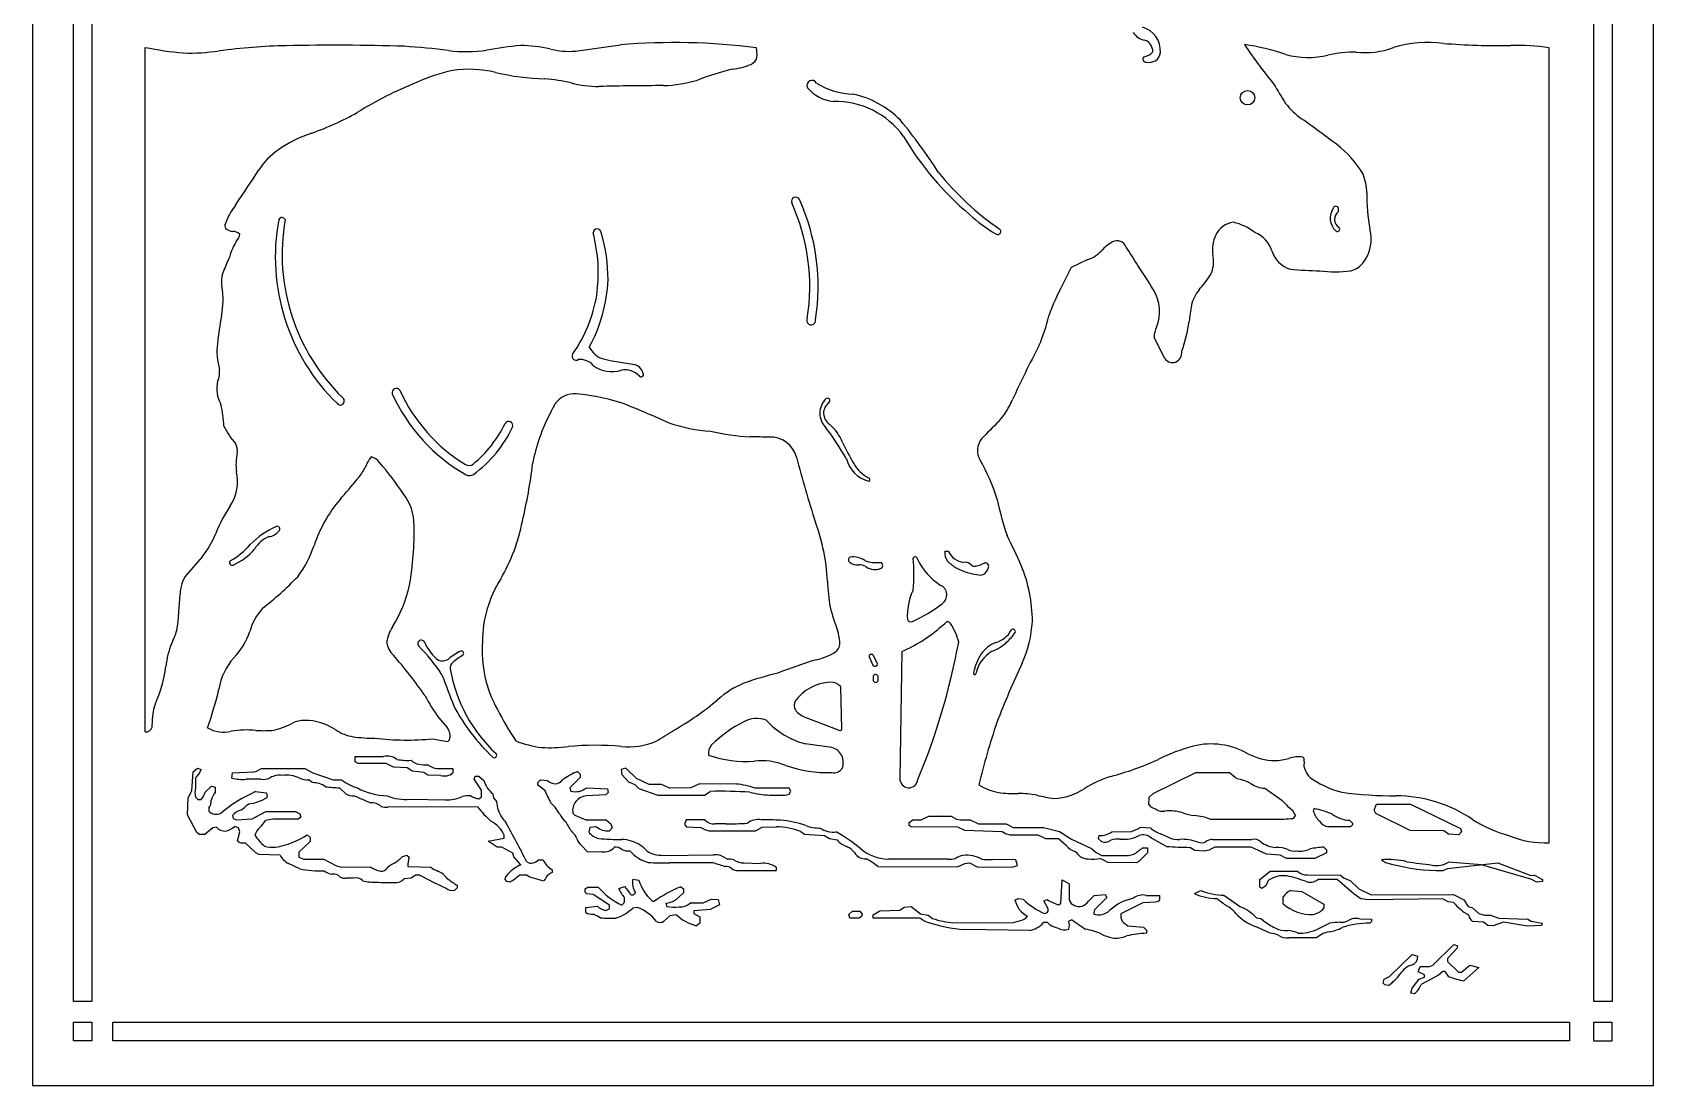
# Model space of a CAD drawing. Extents: x 0 to 14.4, y 0 to 14.5.
# Drawn here: x 0 to 14.43, y 0 to 9.37 of the extents above; entities that cross this region are included whole.
import ezdxf

# ---------------------------------------------------------------- set-up
doc = ezdxf.new("R2010")
doc.units = 0
doc.layers.add('WHITE', color=7, linetype='CONTINUOUS')

msp = doc.modelspace()

# ---------------------------------------------------------------- linework, layer by layer
at = {"layer": 'WHITE', "linetype": 'CONTINUOUS'}
for p, q in [((0, 14.472352), (0, 0)), ((14.433498, 0), (14.433498, 14.472352)), ((0.363058, 13.72794), (0.363058, 0.750686)), ((0.531358, 0.750686), (0.531358, 13.72794)), ((13.899183, 13.765454), (13.899183, 0.750686)), ((14.068241, 0.750686), (14.068241, 13.765454)), ((1.004819, 3.149575), (1.004819, 9.242052)), ((4.835695, 9.208412), (5.235722, 9.265451)), ((13.503581, 2.161797), (13.503581, 9.236356)), ((11.62778, 7.780266), (11.62778, 7.799467)), ((9.248089, 7.282225), (9.170316, 7.127358)), ((9.396057, 7.352775), (9.248089, 7.282225)), ((10.080009, 6.474797), (9.985941, 6.661849)), ((1.511687, 4.706242), (1.370612, 4.547914)), ((8.124596, 4.758242), (8.152346, 4.758242)), ((7.450265, 3.817733), (7.483241, 3.743537)), ((7.470402, 3.838337), (7.459834, 3.836223)), ((7.524005, 3.757994), (7.484782, 3.831537)), ((7.739586, 3.863536), (7.723269, 2.736087)), ((7.484757, 3.642523), (7.484757, 3.606775)), ((7.529913, 3.606775), (7.529913, 3.63575)), ((7.206208, 3.174203), (7.197443, 3.544409)), ((3.616917, 3.273098), (3.692383, 3.186134)), ((6.871098, 3.283903), (7.188074, 3.161449)), ((3.714597, 3.077597), (3.69718, 3.063542)), ((7.118096, 3.009704), (6.879316, 3.042648)), ((2.873246, 2.929442), (3.125953, 2.929442)), ((2.873246, 2.883345), (2.873246, 2.929442)), ((11.310796, 2.924659), (11.322007, 2.911478)), ((1.418686, 2.625015), (1.430209, 2.792098)), ((1.430209, 2.792098), (1.469508, 2.824847)), ((1.469508, 2.824847), (1.502912, 2.813713)), ((1.775285, 2.737419), (1.782093, 2.785072)), ((1.782093, 2.785072), (1.970127, 2.791555)), ((1.970127, 2.791555), (1.989803, 2.794365)), ((1.989803, 2.794365), (2.0399, 2.822197)), ((2.0399, 2.822197), (2.425551, 2.822197)), ((2.425551, 2.822197), (2.497535, 2.784492)), ((2.497535, 2.784492), (2.676444, 2.720597)), ((2.8999, 2.867353), (2.873246, 2.883345)), ((3.148088, 2.867353), (2.8999, 2.867353)), ((3.216205, 2.833295), (3.148088, 2.867353)), ((3.337079, 2.827539), (3.216205, 2.833295)), ((3.384749, 2.797745), (3.337079, 2.827539)), ((3.48552, 2.786548), (3.384749, 2.797745)), ((3.51997, 2.763581), (3.48552, 2.786548)), ((3.635063, 2.760196), (3.51997, 2.763581)), ((3.627842, 2.822197), (3.742491, 2.822197)), ((3.742491, 2.822197), (3.742491, 2.782686)), ((3.931824, 2.726852), (3.942869, 2.754464)), ((3.942869, 2.754464), (3.975705, 2.754464)), ((3.975705, 2.754464), (4.018331, 2.717167)), ((4.877024, 2.743175), (4.784294, 2.650446)), ((4.852664, 2.795757), (4.877024, 2.771397)), ((4.877024, 2.771397), (4.877024, 2.743175)), ((5.282881, 2.824864), (5.242058, 2.813202)), ((5.242058, 2.813202), (5.247514, 2.769552)), ((5.247514, 2.769552), (5.308219, 2.702777)), ((5.378969, 2.734782), (5.282881, 2.824864)), ((9.977925, 2.600388), (10.356783, 2.788331)), ((10.356783, 2.788331), (10.658487, 2.788331)), ((1.386563, 2.56077), (1.418686, 2.625015)), ((1.450846, 2.738801), (1.450846, 2.650953)), ((1.539428, 2.611623), (1.594377, 2.666573)), ((1.594377, 2.666573), (1.625824, 2.65609)), ((1.625824, 2.65609), (1.625824, 2.609419)), ((2.033078, 2.726242), (1.903494, 2.726242)), ((1.987325, 2.617154), (2.083075, 2.606515)), ((2.083075, 2.606515), (2.090866, 2.567559)), ((2.491062, 2.696709), (2.461202, 2.720597)), ((2.676444, 2.720597), (2.751734, 2.720597)), ((2.790994, 2.595741), (2.735367, 2.651368)), ((3.99953, 2.628371), (3.931824, 2.726852)), ((3.99953, 2.569912), (3.99953, 2.628371)), ((4.498846, 2.69802), (4.522827, 2.722)), ((4.498846, 2.675442), (4.498846, 2.69802)), ((4.560496, 2.630606), (4.498846, 2.675442)), ((4.522827, 2.722), (4.587037, 2.716649)), ((4.784294, 2.650446), (4.793844, 2.621795)), ((4.934715, 2.651814), (5.119676, 2.640934)), ((5.126164, 2.608493), (5.104857, 2.587185)), ((5.119676, 2.640934), (5.126164, 2.608493)), ((5.308219, 2.702777), (5.362446, 2.681086)), ((5.362446, 2.681086), (5.398029, 2.645504)), ((5.49173, 2.681086), (5.378969, 2.734782)), ((5.398029, 2.645504), (5.567079, 2.585131)), ((5.600789, 2.681086), (5.49173, 2.681086)), ((5.676285, 2.646243), (5.600789, 2.681086)), ((5.86155, 2.651855), (5.676285, 2.646243)), ((5.937706, 2.686472), (5.86155, 2.651855)), ((6.269099, 2.683706), (5.937706, 2.686472)), ((5.983335, 2.585131), (6.034135, 2.618997)), ((6.73637, 2.646555), (6.434886, 2.64782)), ((6.752593, 2.622223), (6.73637, 2.646555)), ((6.738437, 2.593912), (6.752593, 2.622223)), ((9.943603, 2.566066), (9.977925, 2.600388)), ((10.971592, 2.64722), (11.122461, 2.541052)), ((1.380034, 2.410605), (1.386563, 2.56077)), ((1.454407, 2.564636), (1.473424, 2.54562)), ((1.473424, 2.54562), (1.501646, 2.54562)), ((1.56938, 2.469734), (1.56938, 2.44402)), ((3.963921, 2.480179), (3.164764, 2.477199)), ((3.361816, 2.549779), (3.674707, 2.544621)), ((3.974666, 2.551264), (3.99953, 2.569912)), ((4.098246, 2.597908), (4.104138, 2.562553)), ((4.104138, 2.562553), (4.132964, 2.527961)), ((5.104857, 2.587185), (4.931573, 2.578081)), ((5.567079, 2.585131), (5.983335, 2.585131)), ((6.563202, 2.585131), (6.651856, 2.585131)), ((9.938287, 2.502268), (9.943603, 2.566066)), ((11.406198, 2.436139), (11.411119, 2.465662)), ((11.946246, 2.450556), (11.966446, 2.506108)), ((11.966446, 2.506108), (12.269802, 2.506108)), ((12.269802, 2.506108), (12.714951, 2.288562)), ((1.462985, 2.251616), (1.380034, 2.410605)), ((1.7823, 2.40294), (1.787468, 2.377105)), ((1.787468, 2.377105), (1.818292, 2.364774)), ((1.818292, 2.364774), (1.957586, 2.375918)), ((1.957586, 2.375918), (2.076822, 2.438375)), ((2.139904, 2.370642), (2.075681, 2.359939)), ((2.076822, 2.438375), (2.343476, 2.438375)), ((2.366, 2.370642), (2.139904, 2.370642)), ((2.343476, 2.438375), (2.380244, 2.419991)), ((2.390555, 2.389058), (2.366, 2.370642)), ((2.380244, 2.419991), (2.390555, 2.389058)), ((4.811494, 2.424883), (4.828623, 2.407755)), ((4.828623, 2.407755), (4.926353, 2.364997)), ((4.926353, 2.364997), (5.109269, 2.364997)), ((5.109269, 2.364997), (5.151015, 2.329215)), ((5.151015, 2.329215), (5.162472, 2.294846)), ((5.820587, 2.364997), (5.804936, 2.323264)), ((5.804936, 2.323264), (5.824649, 2.303551)), ((5.987992, 2.364997), (5.820587, 2.364997)), ((6.172573, 2.331131), (6.075511, 2.331131)), ((7.806491, 2.343226), (7.839148, 2.364997)), ((7.806491, 2.314197), (7.806491, 2.343226)), ((7.824927, 2.301907), (7.806491, 2.314197)), ((7.839148, 2.364997), (7.9133, 2.364997)), ((7.9133, 2.364997), (7.981033, 2.398864)), ((7.981033, 2.398864), (8.181055, 2.398864)), ((8.181055, 2.398864), (8.227975, 2.372797)), ((8.227975, 2.372797), (8.259177, 2.364997)), ((8.259177, 2.364997), (8.349232, 2.364997)), ((8.349232, 2.364997), (8.42261, 2.331131)), ((8.42261, 2.331131), (8.669229, 2.331131)), ((8.669229, 2.331131), (8.731318, 2.297264)), ((11.246296, 2.406256), (11.224291, 2.37875)), ((11.727587, 2.361146), (11.751957, 2.336775)), ((11.751957, 2.319842), (11.734521, 2.302406)), ((11.751957, 2.336775), (11.751957, 2.319842)), ((11.960508, 2.422029), (11.946246, 2.450556)), ((12.266805, 2.26974), (11.960508, 2.422029)), ((1.483536, 2.235175), (1.462985, 2.251616)), ((1.536034, 2.235175), (1.483536, 2.235175)), ((1.605712, 2.29324), (1.536034, 2.235175)), ((1.639744, 2.298912), (1.605712, 2.29324)), ((1.834559, 2.294474), (1.798121, 2.304885)), ((1.8268, 2.177827), (1.845157, 2.257378)), ((1.845157, 2.257378), (1.834559, 2.294474)), ((2.472491, 2.172871), (2.370891, 2.078529)), ((2.44743, 2.232014), (2.472491, 2.206953)), ((2.472491, 2.206953), (2.472491, 2.172871)), ((4.05858, 2.17474), (4.199691, 2.202139)), ((4.137462, 2.122286), (4.05858, 2.17474)), ((4.199691, 2.202139), (4.199691, 2.228248)), ((4.964081, 2.298222), (4.952801, 2.258741)), ((5.02325, 2.304139), (4.964081, 2.298222)), ((5.162472, 2.294846), (5.136669, 2.269042)), ((5.824649, 2.303551), (5.950878, 2.297814)), ((5.950878, 2.297814), (5.992866, 2.276819)), ((5.992866, 2.276819), (6.023976, 2.269042)), ((6.023976, 2.269042), (6.436431, 2.269042)), ((6.436431, 2.269042), (6.496481, 2.299066)), ((6.496481, 2.299066), (6.624756, 2.303818)), ((6.841954, 2.262867), (6.874847, 2.236552)), ((6.874847, 2.236552), (7.051465, 2.225514)), ((7.051465, 2.225514), (7.096754, 2.20081)), ((7.096754, 2.20081), (7.164637, 2.187233)), ((8.238176, 2.300264), (7.824927, 2.301907)), ((8.302055, 2.270781), (8.238176, 2.300264)), ((8.634543, 2.258762), (8.302055, 2.270781)), ((8.662832, 2.241788), (8.634543, 2.258762)), ((8.70846, 2.230381), (8.662832, 2.241788)), ((8.954377, 2.22915), (8.70846, 2.230381)), ((8.731318, 2.297264), (9.000395, 2.297264)), ((9.02135, 2.195664), (8.954377, 2.22915)), ((9.000395, 2.297264), (9.144924, 2.262853)), ((9.136721, 2.195664), (9.02135, 2.195664)), ((9.205238, 2.13436), (9.136721, 2.195664)), ((9.144924, 2.262853), (9.250567, 2.194495)), ((9.250567, 2.194495), (9.42871, 2.110662)), ((9.492611, 2.197232), (9.498216, 2.225253)), ((9.517242, 2.172601), (9.492611, 2.197232)), ((9.609677, 2.257753), (9.786367, 2.26295)), ((9.866256, 2.29884), (9.954486, 2.293649)), ((10.097998, 2.129048), (9.962044, 2.203603)), ((10.040929, 2.243997), (10.127271, 2.206222)), ((10.507754, 2.190956), (10.858108, 2.190005)), ((11.734521, 2.302406), (11.538604, 2.303989)), ((12.565802, 2.266465), (12.266805, 2.26974)), ((12.607364, 2.238757), (12.565802, 2.266465)), ((12.698448, 2.233399), (12.607364, 2.238757)), ((12.724615, 2.259566), (12.698448, 2.233399)), ((12.714951, 2.288562), (12.724615, 2.259566)), ((1.989486, 2.071406), (1.893445, 2.161797)), ((2.016329, 2.057984), (1.989486, 2.071406)), ((2.204498, 2.05245), (2.016329, 2.057984)), ((2.370891, 2.078529), (2.370891, 2.033104)), ((2.370891, 2.033104), (2.416046, 2.015042)), ((3.293443, 2.040128), (3.334586, 2.050413)), ((3.334586, 2.050413), (3.353024, 2.031975)), ((4.180726, 2.122286), (4.137462, 2.122286)), ((4.278261, 2.0681), (4.180726, 2.122286)), ((4.284724, 2.035787), (4.278261, 2.0681)), ((4.348376, 1.965063), (4.284724, 2.035787)), ((4.945149, 2.077416), (4.886898, 2.139828)), ((5.069282, 2.081849), (4.945149, 2.077416)), ((5.613501, 2.04955), (6.064785, 2.0538)), ((6.135176, 2.045237), (6.19194, 2.016855)), ((9.42871, 2.110662), (9.470521, 2.074078)), ((9.470521, 2.074078), (9.520861, 2.048908)), ((9.574349, 1.986121), (9.508891, 2.022486)), ((9.520861, 2.048908), (9.711866, 2.048908)), ((9.928802, 2.071486), (9.851662, 1.994346)), ((9.881922, 2.116642), (9.928802, 2.116642)), ((9.928802, 2.116642), (9.928802, 2.071486)), ((10.347766, 2.092953), (10.304113, 2.120236)), ((10.43666, 2.088014), (10.347766, 2.092953)), ((10.474885, 2.09566), (10.43666, 2.088014)), ((10.528138, 2.122286), (10.474885, 2.09566)), ((10.850445, 2.122286), (10.528138, 2.122286)), ((10.985932, 2.0607), (10.850445, 2.122286)), ((11.11009, 2.049905), (10.985932, 2.0607)), ((11.166044, 2.021928), (11.11009, 2.049905)), ((11.418731, 2.020208), (11.166044, 2.021928)), ((11.520535, 2.07111), (11.418731, 2.020208)), ((11.497957, 2.122286), (11.520535, 2.099708)), ((11.520535, 2.099708), (11.520535, 2.07111)), ((2.379901, 1.928128), (2.281303, 1.977426)), ((2.416046, 2.015042), (2.595821, 2.015042)), ((2.595821, 2.015042), (2.707396, 1.956598)), ((2.707396, 1.956598), (2.755366, 1.944606)), ((2.755366, 1.944606), (3.009998, 1.946574)), ((3.341213, 1.950953), (3.546542, 1.943873)), ((4.504491, 2.009397), (4.546119, 2.009397)), ((4.628669, 1.920467), (4.628669, 1.89802)), ((6.064945, 1.98367), (5.675631, 1.983405)), ((6.336984, 1.982637), (6.482629, 1.976588)), ((6.621157, 1.942966), (6.621157, 1.913442)), ((7.528232, 1.949694), (8.236735, 1.946473)), ((8.148685, 2.015042), (7.617556, 2.015042)), ((8.236735, 1.946473), (8.302793, 1.976499)), ((8.302793, 1.976499), (8.343443, 1.98158)), ((8.343443, 1.98158), (8.410326, 1.948138)), ((8.410326, 1.948138), (8.721837, 1.943391)), ((8.756165, 2.008704), (8.54572, 2.012513)), ((8.721837, 1.943391), (8.770218, 1.959518)), ((8.770218, 1.959518), (8.756165, 2.008704)), ((9.830137, 1.983584), (9.574349, 1.986121)), ((9.851662, 1.994346), (9.830137, 1.983584)), ((10.927869, 1.834207), (11.019855, 1.907797)), ((11.019855, 1.907797), (11.262101, 1.907797)), ((12.011975, 2.009148), (12.045469, 1.98682)), ((12.498016, 1.913442), (12.559113, 1.913442)), ((12.559113, 1.913442), (12.598624, 1.932183)), ((12.598624, 1.932183), (13.048305, 1.982171)), ((12.901972, 1.966232), (12.606934, 1.988556)), ((13.351055, 1.834516), (12.901972, 1.966232)), ((13.048305, 1.982171), (13.340146, 1.86904)), ((2.856622, 1.845708), (2.787997, 1.845708)), ((3.371843, 1.846349), (3.308622, 1.840603)), ((3.410456, 1.873931), (3.371843, 1.846349)), ((3.449967, 1.873931), (3.410456, 1.873931)), ((3.782002, 1.761042), (3.759424, 1.738464)), ((3.782002, 1.781926), (3.782002, 1.761042)), ((4.210256, 1.835506), (4.215448, 1.861466)), ((4.223176, 1.816125), (4.210256, 1.835506)), ((4.252909, 1.811169), (4.223176, 1.816125)), ((4.397749, 1.873931), (4.337658, 1.873931)), ((4.428909, 1.854455), (4.397749, 1.873931)), ((4.554256, 1.818642), (4.428909, 1.854455)), ((4.92218, 1.750318), (4.944004, 1.766686)), ((4.92218, 1.721531), (4.92218, 1.750318)), ((4.944004, 1.766686), (5.037113, 1.766686)), ((5.219557, 1.754608), (5.273635, 1.770831)), ((5.345513, 1.838452), (5.397638, 1.829765)), ((5.771773, 1.769289), (5.797069, 1.750318)), ((5.797069, 1.750318), (5.797069, 1.716104)), ((9.154931, 1.624994), (9.167903, 1.832533)), ((9.167903, 1.832533), (9.228891, 1.794415)), ((9.228891, 1.794415), (9.228891, 1.650412)), ((10.346491, 1.709605), (10.402015, 1.736088)), ((10.927869, 1.765275), (10.927869, 1.834207)), ((10.946335, 1.752964), (10.927869, 1.765275)), ((10.982134, 1.778536), (10.946335, 1.752964)), ((11.002735, 1.826605), (10.982134, 1.778536)), ((11.204807, 1.736251), (11.302148, 1.726516)), ((11.352399, 1.874635), (11.647448, 1.871555)), ((11.615034, 1.833166), (11.443186, 1.833166)), ((11.766337, 1.703478), (11.615034, 1.833166)), ((11.647448, 1.871555), (11.678366, 1.846821)), ((11.678366, 1.846821), (11.733313, 1.824842)), ((11.733313, 1.824842), (11.808093, 1.750062)), ((11.808093, 1.750062), (11.919725, 1.697968)), ((13.340146, 1.86904), (13.372483, 1.87443)), ((13.392145, 1.809862), (13.351055, 1.834516)), ((13.372483, 1.87443), (13.445291, 1.835226)), ((13.445291, 1.815177), (13.392145, 1.809862)), ((13.445291, 1.835226), (13.445291, 1.815177)), ((4.937321, 1.70639), (4.92218, 1.721531)), ((4.927824, 1.584935), (5.030449, 1.595738)), ((4.992076, 1.699546), (4.937321, 1.70639)), ((5.136669, 1.605986), (4.992076, 1.699546)), ((5.136669, 1.574371), (5.136669, 1.605986)), ((5.248083, 1.607167), (5.272135, 1.63122)), ((5.272135, 1.63122), (5.272135, 1.673937)), ((5.32858, 1.698953), (5.351157, 1.698953)), ((5.351157, 1.698953), (5.369345, 1.71714)), ((5.520491, 1.642508), (5.539188, 1.642508)), ((5.638535, 1.623396), (5.648073, 1.594243)), ((5.797069, 1.716104), (5.727222, 1.652078)), ((5.858654, 1.625575), (5.971611, 1.625575)), ((5.971611, 1.625575), (6.04195, 1.660744)), ((6.117273, 1.609758), (6.034351, 1.568297)), ((6.04195, 1.660744), (6.104188, 1.655558)), ((6.104188, 1.655558), (6.117273, 1.609758)), ((7.72161, 1.56031), (7.760336, 1.587971)), ((7.760336, 1.587971), (7.823624, 1.593245)), ((7.823624, 1.593245), (7.907286, 1.527511)), ((8.746342, 1.64959), (8.777335, 1.665086)), ((8.777335, 1.665086), (8.820695, 1.658892)), ((9.004405, 1.64359), (9.035017, 1.655834)), ((9.042624, 1.573521), (9.004405, 1.64359)), ((9.137886, 1.607949), (9.154931, 1.624994)), ((9.40208, 1.64072), (9.452032, 1.690671)), ((9.452032, 1.690671), (9.551497, 1.701723)), ((9.565299, 1.674118), (9.455421, 1.564239)), ((9.551497, 1.701723), (9.565299, 1.674118)), ((9.885323, 1.627675), (9.691735, 1.527759)), ((9.998147, 1.633316), (9.885323, 1.627675)), ((9.915831, 1.693308), (10.036046, 1.693308)), ((10.021371, 1.639123), (9.998147, 1.633316)), ((10.036046, 1.653797), (10.021371, 1.639123)), ((10.036046, 1.693308), (10.036046, 1.653797)), ((10.608846, 1.694965), (10.754655, 1.590816)), ((11.136713, 1.617814), (11.136713, 1.678795)), ((11.302148, 1.726516), (11.497957, 1.613882)), ((11.497957, 1.613882), (11.497957, 1.578067)), ((11.826425, 1.663419), (11.766337, 1.703478)), ((11.897074, 1.653326), (11.826425, 1.663419)), ((12.55747, 1.663606), (11.897074, 1.653326)), ((11.919725, 1.697968), (12.651924, 1.699861)), ((12.604973, 1.636462), (12.55747, 1.663606)), ((12.652795, 1.630484), (12.604973, 1.636462)), ((12.651924, 1.699861), (12.743241, 1.654202)), ((12.743241, 1.654202), (12.781494, 1.59409)), ((12.781494, 1.59409), (12.820015, 1.583083)), ((4.927824, 1.540908), (4.927824, 1.584935)), ((5.103622, 1.557849), (5.136669, 1.574371)), ((5.384602, 1.586003), (5.345084, 1.580359)), ((5.674022, 1.510776), (5.621609, 1.464915)), ((5.734045, 1.520779), (5.674022, 1.510776)), ((6.034351, 1.568297), (5.88738, 1.55654)), ((5.88738, 1.55654), (5.88738, 1.530426)), ((5.88738, 1.530426), (5.941258, 1.503486)), ((5.941258, 1.446474), (5.911324, 1.422527)), ((5.941258, 1.503486), (5.941258, 1.446474)), ((7.267429, 1.522819), (7.302683, 1.552197)), ((7.278332, 1.490108), (7.267429, 1.522819)), ((7.361333, 1.490108), (7.278332, 1.490108)), ((7.302683, 1.552197), (7.367165, 1.552197)), ((7.381025, 1.504877), (7.361333, 1.490108)), ((7.367165, 1.552197), (7.388083, 1.52605)), ((7.388083, 1.52605), (7.381025, 1.504877)), ((7.484757, 1.519357), (7.543432, 1.554562)), ((7.484757, 1.490108), (7.484757, 1.519357)), ((7.901458, 1.490108), (7.484757, 1.490108)), ((7.543432, 1.554562), (7.72161, 1.56031)), ((7.936401, 1.465149), (7.901458, 1.490108)), ((7.907286, 1.527511), (7.975134, 1.516203)), ((7.957568, 1.458094), (7.936401, 1.465149)), ((7.975134, 1.516203), (8.014626, 1.487995)), ((8.204197, 1.450016), (8.735742, 1.450703)), ((8.735742, 1.450703), (8.818992, 1.47519)), ((8.818992, 1.47519), (8.841456, 1.486421)), ((8.841456, 1.486421), (8.857943, 1.508403)), ((9.036144, 1.450597), (9.003113, 1.450597)), ((9.042624, 1.552197), (9.042624, 1.573521)), ((9.25362, 1.476507), (9.227273, 1.463335)), ((9.455421, 1.564239), (9.446832, 1.52988)), ((11.434003, 1.388226), (11.547718, 1.445084)), ((11.814078, 1.484486), (11.921291, 1.480913)), ((11.921291, 1.461886), (11.906197, 1.446793)), ((11.921291, 1.480913), (11.921291, 1.461886)), ((12.820015, 1.583083), (12.878437, 1.530504)), ((12.918748, 1.454066), (12.820818, 1.459826)), ((12.878437, 1.530504), (12.927132, 1.518331)), ((12.957752, 1.426206), (12.918748, 1.454066)), ((12.927132, 1.518331), (12.981403, 1.518331)), ((12.981403, 1.518331), (13.056732, 1.490082)), ((13.097907, 1.455334), (13.005264, 1.422246)), ((13.056732, 1.490082), (13.313061, 1.482615)), ((13.311367, 1.417664), (13.097907, 1.455334)), ((13.313061, 1.482615), (13.344067, 1.464897)), ((13.344067, 1.464897), (13.441689, 1.446349)), ((13.441689, 1.446349), (13.436502, 1.425601)), ((8.872788, 1.381168), (8.301533, 1.388073)), ((9.753444, 1.422818), (9.891351, 1.409026)), ((9.891351, 1.409026), (9.917513, 1.382864)), ((9.917513, 1.382864), (9.917513, 1.356298)), ((11.020055, 1.356794), (10.89068, 1.41687)), ((11.433046, 1.315131), (11.184635, 1.315131)), ((13.005264, 1.422246), (12.957752, 1.426206)), ((13.436502, 1.425601), (13.311367, 1.417664)), ((12.08365, 0.970781), (12.285468, 1.166833)), ((12.285468, 1.166833), (12.333335, 1.150877)), ((12.467162, 1.072705), (12.656105, 1.255922)), ((12.681767, 1.21985), (12.598624, 1.131165)), ((12.656105, 1.255922), (12.688117, 1.245252)), ((12.688117, 1.245252), (12.681767, 1.21985)), ((12.33888, 1.013202), (12.356854, 1.061131)), ((12.395424, 0.984931), (12.33888, 1.013202)), ((12.356854, 1.061131), (12.438226, 1.061131)), ((12.438226, 1.061131), (12.467162, 1.072705)), ((12.555978, 1.015975), (12.518677, 0.983338)), ((12.578163, 1.015975), (12.555978, 1.015975)), ((12.611433, 0.9693), (12.578163, 1.015975)), ((12.598624, 1.131165), (12.598624, 1.103132)), ((12.598624, 1.103132), (12.697613, 1.010331)), ((12.722281, 1.010331), (12.797082, 1.072665)), ((12.876259, 1.050044), (12.74565, 0.931308)), ((12.797082, 1.072665), (12.876259, 1.050044)), ((12.025791, 0.911474), (12.035917, 0.946916)), ((12.041277, 0.895989), (12.025791, 0.911474)), ((12.035917, 0.946916), (12.08365, 0.970781)), ((12.074884, 0.890389), (12.041277, 0.895989)), ((12.273045, 0.822952), (12.285546, 0.866703)), ((12.285546, 0.866703), (12.34692, 0.948537)), ((12.34692, 0.948537), (12.395424, 0.964705)), ((12.518677, 0.983338), (12.365056, 0.900126)), ((12.395424, 0.964705), (12.395424, 0.984931)), ((12.697613, 1.010331), (12.722281, 1.010331)), ((0.363058, 0.750686), (0.531358, 0.750686)), ((12.304173, 0.816726), (12.273045, 0.822952)), ((13.899183, 0.750686), (14.068241, 0.750686)), ((0.365645, 0.399585), (0.365583, 0.564424)), ((0.365583, 0.564424), (0.530208, 0.564424)), ((0.530208, 0.564424), (0.53018, 0.399549)), ((0.717069, 0.398103), (0.717069, 0.564415)), ((0.717069, 0.564415), (13.683487, 0.564415)), ((13.683487, 0.564415), (13.683487, 0.398103)), ((13.901316, 0.39665), (13.901264, 0.564407)), ((13.901264, 0.564407), (14.062329, 0.564407)), ((14.062329, 0.564407), (14.062181, 0.396615)), ((0.53018, 0.399549), (0.365645, 0.399585)), ((13.683487, 0.398103), (0.717069, 0.398103)), ((14.062181, 0.396615), (13.901316, 0.39665)), ((0, 0), (14.433498, 0))]:
    msp.add_line(p, q, dxfattribs=at)
msp.add_circle((10.818384, 8.793271), 0.064289, dxfattribs=at)
for centre, radius, start, end in [((9.829636, 9.213781), 0.213257, -4.63724, 75.834301), ((1.646595, 12.408772), 3.231098, -101.456567, -95.399979), ((2.375612, 3.966476), 5.291757, 91.251639, 97.75301), ((2.682417, -11.84575), 21.106947, 88.294077, 91.146689), ((2.711948, 0.899937), 8.373345, 83.202517, 85.899033), ((4.872944, 4.527262), 4.761212, 96.365661, 99.99389), ((4.316631, 7.891591), 1.367824, 77.77187, 88.80938), ((5.71268, 3.341491), 5.94313, 82.910495, 94.603149), ((6.12625, 9.182342), 0.32494, -5.285184, 10.074523), ((9.920108, 9.441236), 0.136059, -150.850521, -97.719003), ((9.868674, 9.205125), 0.106575, -1.866349, 71.872059), ((10.510913, 7.275588), 2.010823, 71.194361, 82.01875), ((14.556707, 11.799168), 4.53866, -146.087537, -140.578847), ((11.87053, 9.889106), 0.693758, -97.042369, -69.149228), ((12.421915, 8.259594), 1.027337, 82.155707, 107.238523), ((13.072861, 15.935256), 6.677498, -94.386594, -89.236703), ((13.229045, 7.636642), 1.623101, 80.262019, 92.373896), ((1.387638, 11.248831), 2.057311, -91.256537, -82.343606), ((3.868139, 10.491607), 1.287813, -97.366545, -82.031435), ((4.784236, 9.944452), 0.737837, -103.951591, -86.000781), ((6.359436, 9.175299), 0.093226, -66.545887, -14.212506), ((9.913096, 9.136869), 0.027432, 133.208669, 282.698619), ((9.875032, 9.287096), 0.131652, -81.577813, -40.465758), ((9.939688, 9.234285), 0.125867, -99.402027, -62.531518), ((9.95343, 9.199579), 0.088817, -60.06971, -1.961138), ((11.359326, 9.909781), 0.757644, -105.322304, -76.626231), ((11.774194, 8.159859), 1.040784, 89.379047, 103.310822), ((4.035908, 7.606173), 1.459129, 101.698062, 114.991656), ((3.891276, 8.044804), 1.00167, 76.551811, 98.682564), ((4.616479, 11.079005), 2.117993, -103.439181, -91.465754), ((4.443612, 7.404148), 1.562073, 76.990801, 85.642318), ((5.564081, 10.174229), 1.274215, -87.501352, -73.716824), ((7.029233, 5.937101), 3.211191, 104.346205, 110.182173), ((6.155928, 9.692051), 0.64856, -83.125054, -68.222939), ((4.679972, 5.779719), 3.391887, 111.816164, 121.833106), ((5.050771, 9.925489), 1.03151, -104.342594, -90.36071), ((5.648803, -16.329826), 25.231068, 90.066243, 91.372914), ((6.941318, 8.902075), 0.045739, 28.417148, 206.457613), ((7.163416, 9.103142), 0.343848, -139.907751, -95.481811), ((7.320182, 9.457945), 0.632408, -122.375809, -91.34566), ((7.131743, 8.009003), 0.834952, 44.4321, 78.000634), ((27.894112, 19.118813), 19.692132, -148.797587, -148.202694), ((1.598179, 10.98343), 2.657615, -70.476565, -60.893558), ((7.145147, 8.006351), 0.754656, 35.930308, 91.106917), ((11.688082, 9.154413), 0.671633, -142.194847, -125.29291), ((4.060718, 5.559159), 4.759839, 32.67896, 39.605122), ((6.415657, 1.616583), 8.527147, 52.474619, 55.054006), ((2.862171, 7.361895), 1.178269, 108.600883, 124.815081), ((10.078699, 9.817186), 2.695434, -149.500824, -130.055071), ((11.103087, 7.690008), 0.855431, 29.583738, 53.688556), ((2.54669, 7.808016), 0.631902, 124.424661, 147.122075), ((-9.171591, 15.373477), 13.316371, -34.459615, -32.845289), ((10.084653, 9.7541), 2.590546, -141.151477, -124.75131), ((11.415489, 7.937917), 0.465427, 1.264956, 22.008145), ((13.605855, 7.925659), 1.7252, 179.251636, 190.10393), ((2.462316, 7.370159), 0.80472, 144.388283, 157.735577), ((6.795481, 7.870479), 0.037658, 29.590997, 199.091125), ((5.111672, 7.112539), 1.80903, -9.03891, 24.341061), ((5.111672, 7.112539), 1.88403, -9.03891, 24.341061), ((11.710776, 7.722564), 0.156088, 144.677198, 226.850457), ((11.605095, 7.804456), 0.023227, -12.403707, 158.918601), ((1.766282, 7.655174), 0.052592, 157.791746, 208.684237), ((3.9783, 7.375091), 1.816194, 169.365715, 225.925524), ((2.22128, 7.695198), 0.031773, 24.204976, 151.722294), ((4.005703, 7.399504), 1.782384, 170.025678, 225.765178), ((9.150902, 8.606751), 1.173892, -133.414226, -119.303309), ((10.717377, 7.484611), 0.201806, 97.208019, 154.314438), ((10.584568, 7.212382), 0.484513, 51.856411, 77.182368), ((11.679433, 7.71145), 0.086045, 126.891917, 237.675808), ((1.793951, 7.721813), 0.117855, -128.774216, -94.553369), ((2.1992, 7.264642), 0.457312, 147.102901, 165.389195), ((1.775691, 7.493237), 0.111449, 49.608159, 85.417813), ((1.698219, 7.612539), 0.153598, -40.383179, -12.949041), ((3.65047, 7.234243), 1.387475, -8.170296, 14.901613), ((5.027998, 7.588768), 0.036785, 6.588542, 176.449441), ((3.605238, 7.167216), 1.520147, 0.151732, 16.26538), ((8.595274, 7.602044), 0.026791, -134.905003, 61.635987), ((9.747825, 7.249229), 0.291297, 116.684759, 138.168617), ((9.658072, 7.437635), 0.082771, 18.805215, 119.743171), ((10.81836, 7.439322), 0.312453, 154.85647, 189.412072), ((10.783464, 7.346904), 0.266175, 18.516659, 67.850088), ((11.618547, 7.623887), 0.021021, -133.687847, 44.949496), ((11.585596, 7.532043), 0.334421, -36.706171, 15.78235), ((4.405423, 6.18494), 2.905861, 155.716069, 158.502877), ((9.289978, 7.65566), 0.320924, -70.698215, -41.381277), ((6.70629, 5.401854), 3.665442, 31.205317, 34.241166), ((10.264632, 7.332041), 0.251828, -27.40215, 12.891517), ((11.268567, 7.499525), 0.242465, -163.690789, -106.252952), ((1.924578, 7.155596), 0.241965, 157.085931, 189.575827), ((5.911484, 4.612363), 4.761588, 31.261283, 34.377263), ((11.679494, 13.533311), 6.284825, -94.36912, -91.994475), ((11.600718, 8.451068), 1.206916, -96.659055, -83.469425), ((11.683193, 7.454672), 0.209964, -74.873077, -35.69793), ((1.049257, 6.991364), 0.648685, -12.414221, 11.018474), ((3.72522, 7.23982), 1.401838, -28.445915, -2.804038), ((10.955961, 6.173956), 2.024229, 151.901083, 160.438984), ((9.648191, 6.888172), 0.386453, -20.941651, 30.334415), ((10.658987, 6.861769), 0.350938, 140.662367, 166.089517), ((9.323669, 8.000241), 1.403907, -40.728557, -33.952967), ((3.798311, 7.23057), 1.240735, -35.408723, -8.972638), ((11.969506, 6.658479), 1.676035, 170.117402, 175.106408), ((5.736463, 6.139223), 4.115861, 170.028603, 173.490868), ((6.933393, 6.81063), 0.03936, 153.274985, 368.647194), ((7.719723, 7.139253), 1.359596, -24.119996, -12.210649), ((8.592832, 7.078445), 1.729079, -18.273957, -9.218252), ((10.179224, 6.658206), 0.193317, 151.635282, 178.920039), ((2.222223, 6.535879), 0.579324, 173.067456, 196.117471), ((4.840831, 6.49349), 0.036178, 149.812152, 302.16493), ((5.152906, 6.679057), 0.222499, -151.263475, -110.887727), ((17.65827, 2.002041), 9.830586, 152.221341, 155.312567), ((10.128286, 6.533153), 0.10647, -61.962982, 1.679712), ((1.451461, 6.353825), 0.215257, -23.350876, 5.659784), ((4.875009, 6.30679), 0.156785, 41.478059, 95.460017), ((5.158365, 6.631291), 0.27606, -126.936104, -71.86024), ((5.776933, 9.545754), 3.153999, -102.885562, -97.581029), ((5.272465, 6.186944), 0.184171, 44.533555, 98.792769), ((5.327182, 6.310681), 0.113734, 17.209144, 72.790856), ((10.152906, 6.522506), 0.087121, -146.796552, -73.03205), ((1.914905, 6.202529), 0.273883, 166.060727, 210.218517), ((5.419787, 6.33022), 0.021362, -138.655569, 41.344435), ((0.632604, 5.823361), 1.073121, 2.438393, 12.995792), ((2.741495, 6.09377), 0.035438, -138.46368, 54.027045), ((3.240531, 6.168188), 0.038072, 34.162075, 194.27217), ((4.632188, 6.801333), 1.566401, -155.782877, -119.434513), ((4.632188, 6.801333), 1.491401, -155.782877, -121.4106), ((5.055396, 5.80023), 0.481924, 143.373463, 156.868526), ((4.825252, 5.951669), 0.207476, 77.34041, 139.01517), ((4.683118, 4.340926), 1.822854, 70.468403, 84.092784), ((7.190844, 5.984346), 0.180224, 134.135268, 225.690834), ((7.162177, 5.984907), 0.118428, 125.972056, 236.242311), ((7.078817, 6.097088), 0.021383, -49.819229, 129.055031), ((8.093202, 6.366973), 0.683943, -41.692488, -22.253569), ((6.044848, 5.233453), 1.619913, 152.176379, 169.326404), ((1.676032, -2.87443), 9.637601, 65.544254, 67.960204), ((2.320608, 6.169421), 0.685214, -153.997575, -138.485824), ((3.267115, 6.341529), 1.041651, -50.902312, -25.446435), ((3.267115, 6.341529), 1.116651, -53.751595, -25.446435), ((4.240232, 5.87503), 0.03763, -20.680131, 149.787259), ((6.163565, 7.418804), 1.599686, -108.125417, -94.487615), ((6.609788, 8.589579), 2.823966, -101.673556, -94.431253), ((6.389943, -3.789262), 9.563317, 88.986745, 89.990075), ((4.808429, 4.167068), 2.818208, 30.093406, 36.803546), ((6.82634, 5.569764), 0.416177, 22.004406, 49.546516), ((13.331087, 1.068712), 6.767876, 134.3045, 136.144628), ((1.718116, 5.65431), 0.108206, -12.105069, 34.281109), ((2.315185, 5.523983), 0.502922, 167.641858, 186.883155), ((6.571239, 5.534508), 0.238363, 14.673922, 92.929137), ((10.69293, 7.445401), 3.882378, -153.707647, -150.548448), ((8.57552, 5.654204), 0.162089, 140.286906, 212.226414), ((2.561528, 5.696948), 0.445658, -42.115971, -26.899245), ((3.262118, 5.387574), 0.321729, 139.581022, 160.433403), ((2.991505, 5.480101), 0.118878, 34.572547, 77.528147), ((0.815268, 3.587642), 3.00215, 34.091853, 40.755877), ((3.886188, 5.579697), 0.06, -121.4106, -50.902313), ((0.287197, 6.012511), 4.193217, -13.629911, -6.559706), ((17.527748, 8.417074), 11.090993, -165.258567, -162.115691), ((7.518789, 5.650918), 0.281076, -165.417194, -104.77094), ((7.597752, 5.703274), 0.330638, -149.70544, -117.856809), ((6.986301, 4.731959), 1.675461, 16.85381, 29.924125), ((1.440719, 5.373856), 0.385779, -33.639544, 13.46882), ((-5.241828, 12.131429), 10.559312, -40.902354, -39.618289), ((3.8919, 5.489381), 0.06, -119.434513, -53.751596), ((7.440303, 5.394446), 0.016767, -65.983487, 79.85487), ((3.693697, 4.407272), 1.252019, 139.674578, 161.335014), ((2.936707, 4.987405), 0.461675, -0.159002, 37.806662), ((11.566206, 5.857407), 3.044371, -167.870678, -161.578808), ((2.73374, 4.492215), 1.179244, 145.49991, 158.969536), ((0.79712, 5.260633), 0.904409, -37.805772, -22.440187), ((2.469373, 4.298624), 0.740521, 113.696843, 135.701361), ((2.091061, 5.014478), 0.128775, -84.236505, -35.795084), ((2.180856, 4.956175), 0.022458, -49.26146, 113.894324), ((0.539573, 4.936649), 2.859235, -9.719255, 0.991455), ((2.790696, 5.321149), 1.599403, -30.463119, -10.693173), ((5.368992, 4.415798), 1.710613, 2.525232, 20.364408), ((1.39521, 5.304107), 0.731134, -59.953497, -41.903059), ((1.59601, 5.090616), 0.494871, -67.304526, -39.290625), ((2.207646, 4.641494), 0.265895, 112.94371, 149.301792), ((1.600746, 5.105023), 0.954199, -37.080845, -18.138845), ((4.038817, 2.542165), 5.20174, 23.673313, 26.897204), ((1.778305, 4.655534), 0.023144, 137.320278, 291.92526), ((7.291546, 4.680215), 0.02647, 112.168983, 247.831017), ((7.306386, 4.52434), 0.182089, 54.233114, 97.837085), ((7.344773, 4.737746), 0.103574, -127.614407, -83.281392), ((7.359207, 4.505109), 0.129795, 61.858329, 91.022767), ((7.519673, 5.008416), 0.352896, -107.626033, -85.430699), ((7.498232, 4.726643), 0.132365, -126.002415, -93.697508), ((7.543913, 4.629438), 0.027478, -79.109875, 81.895173), ((7.859376, 4.684486), 0.021653, 5.934264, 151.445726), ((6.491074, 4.552398), 1.356781, -6.026138, 6.026138), ((8.372198, 4.912726), 0.540775, -155.296519, -122.302358), ((8.238613, 4.739688), 0.115518, 170.75723, 218.712649), ((8.388583, 4.906655), 0.338932, -135.106754, -118.782706), ((8.31911, 4.840959), 0.186152, -153.617863, -98.049655), ((8.308917, 4.597067), 0.061653, 33.845286, 104.920438), ((8.400677, 4.72329), 0.100436, -113.814738, -90), ((8.315045, 4.944324), 0.33268, -75.084003, -60.650951), ((8.482852, 4.622939), 0.031762, -35.615985, 98.603019), ((7.596945, 4.129468), 1.305935, 0.098474, 22.573447), ((1.625542, 4.368714), 0.311612, 144.895196, 179.039729), ((0.221012, 6.608523), 2.984177, -52.229567, -44.156141), ((5.050338, 3.95021), 1.043976, 147.555911, 179.881156), ((8.893616, 4.565354), 1.817187, -177.660227, -170.316957), ((7.503595, 4.717322), 0.123553, -96.459045, -68.387013), ((8.455947, 5.010902), 0.462818, -119.878085, -95.939138), ((8.436324, 4.618668), 0.073733, -112.541421, -11.123913), ((-1.422143, 4.450249), 2.737181, -8.39977, -1.597617), ((2.200229, 4.71092), 1.185719, -31.891488, -12.516442), ((8.323076, 4.180523), 0.53447, 154.578195, 183.419735), ((8.044519, 4.367905), 0.095891, -54.789828, 66.200503), ((2.441429, 3.899743), 0.525885, 138.294244, 164.455217), ((9.315654, 4.84475), 2.289352, -165.193863, -159.733752), ((7.238244, 5.427077), 1.426969, -65.199843, -52.85948), ((0.361485, 4.360482), 0.974822, -25.701948, -18.547234), ((3.480909, 3.900114), 0.330212, 146.057759, 172.064641), ((6.786262, 3.926238), 0.401872, 3.604202, 18.200125), ((7.190637, 5.121035), 1.372096, -66.416823, -47.170019), ((7.821642, 4.163793), 0.035482, -154.722285, -64.722287), ((8.148334, 4.099116), 0.029424, 32.153241, 147.84676), ((7.750769, 3.830305), 0.509322, 13.20257, 33.95392), ((8.504796, 4.174385), 0.242255, -72.783842, -29.790365), ((8.731598, 4.042985), 0.019904, -28.358561, 146.30802), ((7.869381, 4.187976), 1.035026, -24.379152, -3.116085), ((1.891868, 3.665561), 0.706527, 157.344202, 174.617627), ((1.384396, 4.218224), 0.578314, -45.142086, -17.879176), ((3.357362, 3.979812), 0.206342, -170.484646, -134.178006), ((3.462684, 3.933854), 0.031717, 18.079509, 222.145243), ((2.340066, 2.806946), 1.558985, 33.067756, 45.169521), ((3.869461, 4.107655), 0.410767, -156.474759, -128.34687), ((5.089145, 3.874172), 1.085601, 175.869018, 209.018366), ((7.089688, 3.938049), 0.098573, -49.916105, 7.843415), ((2.17422, 5.08485), 6.178162, -22.464104, -10.616385), ((8.685675, 3.665496), 0.298194, 111.476987, 143.56124), ((8.422788, 4.208494), 0.362387, -70.364735, -45.573784), ((8.41862, 4.246553), 0.393197, -49.024219, -32.804173), ((2.196062, 3.447958), 0.541155, 138.253031, 171.520729), ((-0.09006, 0.959511), 4.377687, 34.979682, 41.005139), ((3.647791, 3.8824), 0.102419, -108.901736, -57.070534), ((4.069406, 3.359504), 0.56993, 116.869506, 129.946913), ((3.778969, 3.718748), 0.06, 128.501758, 189.846998), ((4.599223, 2.687613), 1.377595, 123.69389, 128.501759), ((3.818652, 3.847616), 0.021406, -40.232058, 108.609306), ((9.839337, -4.912499), 9.162437, 108.206137, 110.458127), ((6.888897, 4.262191), 0.479044, -79.444078, -56.520011), ((7.462449, 3.823149), 0.013333, 101.310337, 203.962608), ((7.473017, 3.825262), 0.013333, 28.072278, 101.310333), ((7.51224, 3.75172), 0.013333, -22.194299, 28.072278), ((8.982634, 3.529608), 0.621436, 149.756346, 166.51624), ((8.707642, 3.595237), 0.317093, 120.950607, 167.232418), ((15.984131, 0.38459), 7.926928, 154.791748, 158.956747), ((-0.019113, 3.893174), 1.2183, -22.65883, -7.610012), ((14.241586, 7.503044), 11.271323, -160.051657, -158.526199), ((5.046108, 3.938692), 1.346086, -170.153002, -133.026066), ((7.558035, -0.006024), 3.791669, 104.060587, 108.822066), ((7.495425, 3.748952), 0.013333, -156.03739, -139.110529), ((7.506882, 3.636115), 0.023034, -0.909604, 163.848753), ((7.502983, 3.755496), 0.023331, -139.110528, -22.194297), ((8.388409, 3.670023), 0.011035, 156.016917, 334.736953), ((-3.024176, 4.721878), 4.834784, -18.552096, -14.299248), ((5.176615, 4.363207), 1.902892, -151.976933, -145.049418), ((6.682456, 2.773371), 0.881039, 113.245999, 131.154991), ((7.126283, 3.175293), 0.416941, 93.16151, 144.152398), ((7.101948, 3.462424), 0.129183, 44.826734, 89.405801), ((7.184114, 3.544094), 0.013333, 1.35624, 44.826735), ((7.507335, 3.61242), 0.023273, -165.963716, -14.036284), ((1.404961, 3.271388), 0.33634, 153.047954, 180.290284), ((5.326308, 4.2182), 1.784426, -151.869843, -133.464129), ((7.281656, 5.002497), 3.551045, -152.222262, -146.993721), ((4.535865, 5.265689), 2.408294, -60.897386, -49.414885), ((6.868292, 3.386465), 0.086514, 157.576229, 239.948441), ((1.013597, 3.201603), 0.052764, -99.577568, -12.678356), ((0.375897, 3.260652), 0.692788, -5.851465, 0.746989), ((1.705778, 3.456157), 0.309383, -118.24438, -77.85489), ((1.981846, 3.887712), 0.741661, -78.194557, -63.234494), ((2.416591, 3.036854), 0.213874, 88.396974, 118.102355), ((2.426105, 2.766217), 0.48444, 55.545691, 90.417698), ((3.596345, 3.109937), 0.122594, -15.2953, 38.429126), ((6.828922, 2.243642), 1.110448, 116.42926, 134.736375), ((6.447762, 3.039619), 0.228379, 68.562997, 119.682637), ((7.076896, 3.764726), 0.748622, -136.79371, -105.30309), ((6.909923, 3.400891), 0.123263, -133.568069, -108.359347), ((15.297464, 0.984932), 7.077446, 161.497494, 166.164084), ((1.912412, 2.309483), 0.855999, 84.902527, 99.517829), ((2.063527, 4.174031), 1.014714, -94.242116, -86.04125), ((2.922289, 3.508477), 0.408469, -122.94047, -99.269886), ((3.055258, 4.539289), 1.447657, -97.891828, -90.258149), ((3.331181, 5.622096), 2.546163, -96.368913, -84.790575), ((4.113514, 5.921873), 2.888493, -101.000004, -98.287219), ((4.689714, 4.095336), 1.097336, -110.595278, -98.203239), ((5.308678, 3.621111), 0.606324, -96.071192, -66.200348), ((4.44029, 5.039089), 2.265086, -60.567355, -55.991172), ((6.124243, 2.960249), 0.105488, 136.806087, 189.936076), ((7.192878, 3.173887), 0.013333, -111.122439, 1.356236), ((10.492755, 2.374635), 0.66631, 60.420688, 103.728549), ((3.157541, 2.78886), 0.144087, 52.375951, 102.663873), ((3.339357, 3.426554), 0.531917, -100.162674, -86.595438), ((3.45504, 2.978534), 0.118127, -135.389497, -96.371136), ((4.112086, 2.939881), 0.021439, -128.291837, 43.521162), ((4.60148, 4.393239), 1.385697, -92.826827, -83.011658), ((5.009214, 0.448673), 2.580269, 84.767003, 95.317822), ((6.349903, 3.864354), 0.97942, -109.663205, -85.515146), ((6.491832, 2.335367), 0.556416, 67.246067, 96.744079), ((7.079614, 2.875359), 0.139748, -21.856254, 74.016057), ((8.949353, 5.246202), 2.577343, -75.366769, -65.418859), ((10.807805, 1.311572), 1.774585, 105.464567, 116.30204), ((11.067038, 3.417144), 0.524033, -117.920143, -90.408541), ((11.048492, 3.410766), 0.517854, -88.361228, -74.448918), ((11.276886, 2.649641), 0.2771, 82.970756, 108.856578), ((10.943183, 2.870807), 0.381002, -5.289936, 6.127965), ((1.325206, 2.881674), 0.190258, -48.672056, -20.928742), ((2.197862, 2.601767), 0.160939, 79.692642, 120.522888), ((2.265054, 2.495606), 0.267275, 65.480436, 98.259412), ((3.502146, 3.175751), 0.320326, -100.834897, -86.382424), ((3.616651, 2.968551), 0.146781, -129.971909, -85.627354), ((3.66722, 2.874412), 0.118656, -105.724479, -50.62748), ((5.186538, 2.042516), 0.82392, 113.90532, 124.487247), ((7.092733, 3.998352), 1.212834, -108.542627, -88.844192), ((7.136527, 2.87009), 0.086512, -102.910784, -32.714315), ((9.984579, 1.611365), 1.20401, 108.60399, 120.767874), ((11.691554, 3.891961), 1.511696, -133.108498, -129.776072), ((11.483343, 2.867378), 0.163876, -168.847071, -117.771455), ((1.621582, 2.614764), 0.174529, 168.032763, 196.69143), ((1.372687, 2.663253), 0.174551, -42.370268, -17.204611), ((1.811831, 2.475354), 0.229286, 144.217911, 163.271712), ((2.507488, 1.436636), 1.290035, 113.779378, 129.917106), ((1.871097, 3.095535), 0.370712, -104.97842, -84.986586), ((2.054675, 2.850168), 0.125794, -99.885994, -60.75874), ((2.463563, 2.940524), 0.219939, -113.468157, -90.615013), ((2.495507, 2.501705), 0.195055, 54.115957, 91.30566), ((2.77105, 4.131726), 1.480788, -96.250124, -91.38078), ((3.097864, 3.230646), 0.616406, -124.161664, -109.390354), ((3.170494, 3.164811), 0.585434, -118.269972, -91.108082), ((4.247119, 2.784072), 0.23837, -163.699485, -128.648872), ((5.337499, 2.940733), 0.836607, -158.241479, -149.467996), ((4.651578, 2.771126), 0.084459, -139.833495, -35.873237), ((4.836237, 2.768399), 0.152611, -106.128066, -49.812689), ((6.122789, -1.167395), 3.78743, 85.979072, 91.341268), ((6.215208, 2.033835), 0.652101, 70.313308, 85.259578), ((6.631047, 3.659044), 1.076054, -103.033893, -93.61488), ((7.803512, 2.731309), 0.080386, 176.593052, 354.887276), ((8.705629, 3.132711), 0.53461, -121.6161, -101.359636), ((8.764084, 3.948081), 1.349479, -96.969844, -89.447462), ((8.803251, 1.9345), 0.66468, 77.942961, 92.254972), ((9.072396, 3.084286), 0.529099, -87.530152, -55.949056), ((10.678895, 2.390703), 0.342478, 60.350696, 82.366625), ((10.980079, 2.878013), 0.230949, -124.787348, -92.105931), ((11.851343, 3.385965), 0.798625, -123.807409, -104.030169), ((12.128469, 6.088476), 3.509029, -97.709517, -89.83602), ((1.500585, 2.531161), 0.092228, -41.762213, 6.342694), ((1.425132, 3.034881), 0.725574, -53.640521, -46.594712), ((1.885696, 2.877436), 0.371643, -84.128558, -56.49136), ((2.85756, 2.727075), 0.147239, -116.878017, -86.723205), ((12.820536, 24.756408), 24.308085, -114.174461, -113.806377), ((3.021483, 2.396565), 0.120703, 46.036572, 96.104351), ((3.176726, 2.877604), 0.400583, -100.274696, -91.711172), ((3.316157, 2.94432), 0.397175, -113.2817, -83.398606), ((3.699105, 2.836753), 0.293148, -94.774131, -64.357285), ((3.876232, 2.407457), 0.172505, 81.334368, 106.940519), ((4.028165, 2.807803), 0.262058, -118.724048, -101.779735), ((4.714291, 3.060415), 0.94854, -142.286413, -131.745736), ((4.396546, 2.536951), 0.263735, -178.046613, -145.162646), ((4.316012, 2.196267), 0.438837, 29.932471, 46.714985), ((4.941406, 2.446715), 0.131733, 94.280933, 189.539641), ((6.674019, 2.797839), 0.21386, -95.948544, -72.46951), ((9.305796, 4.094654), 1.553317, -103.541322, -97.792199), ((10.050544, 2.6052), 0.152305, -137.48139, -107.146708), ((10.062861, 2.543411), 0.101428, -124.342416, -78.501701), ((9.314593, 0.690956), 2.586743, 43.625921, 45.661403), ((11.082581, 2.326493), 0.182111, 25.975647, 55.001279), ((11.247935, 1.639637), 0.84199, 67.419532, 78.824947), ((12.135391, 1.360164), 1.219302, 55.841684, 89.853358), ((1.635798, 2.504193), 0.089623, -137.824344, -60.669232), ((1.872478, 2.344481), 0.107468, 99.20434, 147.046252), ((1.70886, 2.596926), 0.436715, -43.545924, -32.864788), ((3.977863, 2.136962), 0.239877, 22.367856, 64.076796), ((4.313521, 2.460555), 0.152715, -150.903668, -129.652814), ((-8.059394, -4.333459), 13.973609, 26.909093, 28.541089), ((4.87442, 2.497088), 0.196013, -155.318292, -130.227174), ((5.268357, 2.615302), 0.585407, -152.769193, -141.685824), ((6.063085, 2.429037), 0.098692, -139.542344, -82.76669), ((6.221104, 4.732377), 2.401736, -91.157832, -86.546451), ((6.458217, 2.222479), 0.145621, 78.151159, 129.402082), ((6.531256, -0.249033), 2.614387, 87.164292, 90.94545), ((6.588878, 1.46611), 0.898908, 70.759236, 85.423911), ((7.004659, 2.62568), 0.33307, -111.035891, -88.422722), ((10.123516, 2.055252), 0.390865, 72.295074, 95.938151), ((10.367864, 2.747308), 0.343448, -111.429385, -93.519733), ((10.283859, 1.823961), 0.583947, 69.7715, 83.814378), ((10.754801, 44.217367), 41.846341, -90.368362, -89.581326), ((11.097318, 3.493407), 1.121866, -91.876621, -83.501342), ((11.633606, 2.522464), 0.243242, -159.213027, -136.239628), ((11.549872, 2.411982), 0.108579, -147.865152, -95.956882), ((11.747182, 2.662384), 0.301875, -125.64913, -93.721729), ((13.515754, 3.497421), 1.325564, -121.659407, -106.020475), ((1.71706, 2.368381), 0.10394, -138.060168, -88.754058), ((1.672692, 2.452392), 0.193625, -76.065421, -49.624873), ((1.876477, 2.237811), 0.077885, -129.630697, -77.416567), ((2.108851, 2.191943), 0.13343, 128.712833, 163.300932), ((2.324829, 2.437244), 0.401271, -148.951445, -130.308834), ((2.039194, 2.863738), 0.752151, -80.324211, -57.128435), ((4.754093, 2.174317), 0.095447, 15.843924, 54.857479), ((4.959425, 2.233065), 0.118124, -163.934135, -127.878395), ((5.067062, 2.334289), 0.136978, -146.527856, -100.716948), ((5.121174, 2.419779), 0.151531, -130.258048, -84.131202), ((5.298499, 5.336289), 3.147093, -94.682483, -90.952319), ((5.263169, 2.022922), 0.167571, 65.176014, 95.81435), ((5.26307, 1.912697), 0.271609, 39.437907, 74.966447), ((6.601602, 1.584547), 0.719644, 70.489039, 88.15621), ((7.134111, 2.474855), 0.218256, -123.443394, -84.105552), ((6.583511, 1.198037), 1.204717, 48.965918, 61.598833), ((7.328947, 2.328192), 0.216488, -139.374186, -110.120104), ((9.50481, 2.410019), 0.184883, -92.044036, -55.444565), ((9.548331, 2.24952), 0.082964, -112.007759, -51.495062), ((9.671247, 1.940251), 0.254524, 86.821352, 106.259334), ((9.720579, 2.471911), 0.279752, -97.232332, -61.675424), ((6.705683, 9.227148), 7.61516, -66.137307, -65.47836), ((9.889035, 2.122696), 0.108978, 47.937316, 109.135812), ((10.109528, 2.463497), 0.22997, -132.390765, -107.355358), ((10.195275, 2.339173), 0.149333, -117.089636, -83.283687), ((10.243064, 1.835246), 0.356909, 68.310649, 94.87392), ((10.407067, 2.264495), 0.102751, -108.203532, -67.980417), ((10.504551, 2.1003), 0.090713, 87.976231, 130.538293), ((10.878787, 2.107721), 0.084843, 47.076166, 104.106655), ((11.08665, 2.366826), 0.247639, -127.30462, -93.549078), ((13.46778, 3.003025), 0.841989, -112.1793, -87.56305), ((2.140243, 2.404698), 0.283549, -105.337305, -84.867228), ((2.348693, 2.123242), 0.160635, -153.85144, -114.804238), ((3.08357, 2.216226), 0.273966, -59.752132, -39.99897), ((3.608697, 1.953331), 0.267495, 162.902269, 180.509261), ((5.088155, 2.20615), 0.125726, -98.633561, -41.838972), ((5.188985, 2.030701), 0.091864, 49.597407, 94.470943), ((5.310009, 2.245716), 0.157551, -112.969004, -86.747128), ((5.589524, 2.335732), 0.366571, -137.57186, -107.146471), ((5.610378, 2.332325), 0.282792, -119.102224, -89.367315), ((6.084182, 1.919645), 0.13555, 67.901565, 98.227194), ((7.178319, 1.963294), 0.178666, 38.290256, 64.769596), ((7.419359, 2.13552), 0.118095, -148.606889, -87.455722), ((7.635462, 2.430578), 0.415922, -128.875518, -92.467519), ((8.16639, 2.17976), 0.165667, -96.134745, -71.922661), ((8.316512, 1.867064), 0.183939, 99.249542, 122.457578), ((8.318376, 1.777706), 0.272724, 60.24881, 96.617665), ((9.326702, 2.235644), 0.158153, -140.176641, -107.039779), ((9.037876, 1.777726), 0.390982, 42.753825, 51.670317), ((9.395997, 2.130258), 0.112402, -129.193208, -87.67787), ((9.443219, 2.29484), 0.28016, -98.760106, -76.443281), ((9.735741, 2.266232), 0.218632, -96.269459, -71.244996), ((9.466631, 2.586521), 0.627099, -57.232527, -48.528942), ((10.444436, 7.817441), 5.698933, -93.485156, -91.410913), ((11.088364, 1.900842), 0.219483, 66.109602, 94.453822), ((11.235583, 2.208676), 0.122004, -118.562031, -80.290977), ((11.287022, 2.284276), 0.198273, -98.95499, -63.29133), ((11.551314, 1.194582), 0.929237, 93.291755, 100.866319), ((2.578818, 3.045726), 1.135162, -100.092167, -89.006789), ((2.694008, 2.042909), 0.163074, -125.852842, -98.93999), ((2.680649, 1.807659), 0.075119, 39.632605, 99.178121), ((3.136788, 2.128083), 0.221408, -124.935487, -102.932863), ((3.106856, 1.967522), 0.058612, -109.557916, -47.672662), ((3.310014, 1.780535), 0.217788, 113.957853, 138.729851), ((3.710963, 2.172876), 0.281916, -125.677706, -111.021242), ((3.517567, 1.706399), 0.22328, 38.031946, 65.59136), ((4.487151, 1.649916), 0.344349, 113.766367, 142.095429), ((4.441457, 2.062894), 0.082675, -119.113108, -40.321318), ((4.744718, 2.110969), 0.223066, -152.912976, -121.348753), ((4.685737, 1.769953), 0.140207, 114.018544, 159.679718), ((5.624026, 6.294347), 4.311251, -91.895117, -89.314159), ((8.404364, 9.171582), 7.559032, -108.028295, -107.1957), ((6.177071, 1.875695), 0.075109, 50.417702, 95.678125), ((6.193711, 1.83658), 0.180284, 73.302884, 90.562818), ((6.280321, 2.002173), 0.088165, -128.923283, -87.794145), ((6.32988, 2.128682), 0.146218, -125.241794, -87.215234), ((6.536785, 46.980552), 45.067189, -90.321741, -89.892734), ((6.511491, 1.79331), 0.185537, 53.766424, 98.949177), ((7.161129, 1.502046), 0.578924, 50.645827, 62.92822), ((8.649103, 8.996787), 6.985039, -91.602937, -90.848043), ((11.350877, 2.010011), 0.135384, -130.975722, -89.356151), ((12.077148, 1.340005), 0.672309, 76.233569, 95.562864), ((12.559853, 3.727013), 1.814625, -106.467158, -91.952826), ((13.275174, 8.96284), 7.046714, -98.470979, -96.628074), ((12.503247, 2.154206), 0.195424, -102.240374, -57.956004), ((2.782446, 1.946946), 0.10139, -115.685111, -86.861414), ((2.879497, 1.755344), 0.093215, 47.471513, 104.205467), ((3.047422, 2.210418), 0.40037, -105.191482, -87.867453), ((3.201959, 4.34386), 2.537381, -93.154747, -89.486547), ((3.230593, 1.912562), 0.106145, -93.183724, -42.682276), ((5.117837, 4.9061), 3.460612, -118.813365, -114.578048), ((3.743398, 1.845018), 0.107753, -127.062552, -81.446607), ((4.409545, 2.772062), 1.172254, -127.653203, -122.366295), ((3.438024, 3.000142), 1.44142, -55.574477, -51.381623), ((5.500496, 2.160261), 0.607968, -139.65703, -114.530279), ((5.448445, 1.846319), 0.246578, -158.164882, -135.645458), ((5.066919, 1.555876), 0.298223, 28.669984, 46.119462), ((5.504646, 1.806717), 0.162266, 168.721989, 213.506907), ((5.792564, 1.954935), 0.414287, -162.414172, -131.050613), ((6.267566, 0.583003), 1.285724, 112.681877, 124.507358), ((10.629358, 2.338822), 0.644184, -110.665809, -91.82471), ((11.141749, 1.617216), 0.251334, 83.811297, 123.580336), ((11.245533, 1.618905), 0.124213, 109.1398, 151.173394), ((10.84165, 0.429008), 1.474829, 70.462695, 77.18216), ((11.377127, 1.916526), 0.106361, -113.413443, -51.604965), ((5.144884, 1.727139), 0.174246, -131.052179, -103.697874), ((5.607177, 1.871817), 0.250392, -82.805627, -61.351822), ((5.713952, 1.977333), 0.388714, -99.75753, -83.584331), ((5.767631, 1.726797), 0.136129, -94.315744, -48.036629), ((9.596428, 2.002032), 0.920251, -157.481308, -151.729134), ((9.292738, 2.150954), 0.681872, -133.810505, -114.61209), ((9.259278, 2.003164), 0.413439, -122.849229, -107.074593), ((9.317771, 1.692523), 0.098352, -154.648656, -72.921423), ((9.298191, 1.719634), 0.130462, -68.193071, -37.220331), ((9.889437, 1.239916), 0.436524, 101.594686, 132.758166), ((9.885778, 1.560818), 0.135856, 77.219445, 128.233245), ((10.544376, 2.127022), 0.461947, -115.364257, -89.595348), ((12.72388, 4.391533), 3.488486, -128.596768, -126.840914), ((10.545359, 1.41333), 0.205595, 35.341364, 65.014556), ((10.627185, 1.252399), 0.361628, 40.994827, 69.360372), ((11.387076, 1.900505), 0.377618, -131.529431, -87.490025), ((13.042228, 1.9566), 0.507947, -140.056738, -119.848414), ((4.986576, 1.63758), 0.113125, -121.288997, -86.321063), ((4.830308, 1.116759), 0.439485, 59.113875, 68.155701), ((5.159628, 2.743228), 1.253605, -94.745775, -88.404868), ((5.063227, 1.879855), 0.411268, -71.382395, -46.737844), ((5.263856, 1.240552), 0.365946, 36.887761, 70.733905), ((5.585936, 1.505998), 0.054409, -122.697712, -49.031695), ((6.012189, 1.813577), 0.403849, -133.529674, -104.463228), ((8.432114, 2.909374), 1.526895, -108.106953, -94.90597), ((8.238076, 2.111234), 0.662086, -109.72429, -92.933175), ((8.983951, 1.739217), 0.26297, -138.847126, -118.631555), ((8.839546, 1.600595), 0.221931, -81.385601, -42.522175), ((9.004009, 1.576304), 0.045522, -84.013028, -31.976204), ((9.167471, 1.589815), 0.191386, -133.329482, -102.184571), ((9.114965, 1.429186), 0.117385, -17.995606, 16.912437), ((24.72643, 23.51517), 26.927876, -125.071761, -124.753316), ((9.496085, 1.659445), 0.138611, -110.813894, -45.592701), ((9.783461, 1.51125), 0.093199, 169.796728, 210.205585), ((9.958331, 1.723517), 0.363866, -134.583482, -124.269245), ((11.01656, 1.805028), 0.40806, -138.051544, -107.96793), ((10.904474, 1.413069), 0.076677, 42.694929, 93.247097), ((11.69879, 2.565656), 1.325099, -123.842311, -118.377045), ((11.368585, 1.692128), 0.172473, -78.282162, -41.400824), ((11.644408, 0.874829), 0.578394, 90.240289, 99.623312), ((11.651284, 1.610603), 0.15766, -93.382522, -67.391805), ((11.916484, 0.61751), 0.829347, 90.710708, 107.891715), ((11.783352, 1.367651), 0.120809, 75.265306, 126.26379), ((12.875794, 1.52741), 0.087121, -172.497411, -129.126469), ((9.188459, 1.515571), 0.128446, -118.546858, -72.722467), ((9.328791, 0.980488), 0.41311, 62.635829, 83.389708), ((9.710836, 1.752911), 0.448762, -115.353443, -102.701463), ((9.645434, 1.576135), 0.263116, -97.26401, -68.335905), ((9.961293, 0.414078), 0.943236, 92.660321, 103.408279), ((10.999118, 1.122689), 0.23504, 65.427461, 84.889545), ((11.165846, 1.632989), 0.252514, -112.55059, -87.522091), ((11.169794, 1.445428), 0.13114, -123.791445, -83.502284), ((11.139573, 1.042301), 0.340448, 67.486198, 83.728425), ((11.282649, 1.734446), 0.377858, -91.928653, -66.386872), ((11.576475, 1.15615), 0.214118, 98.717832, 132.056024), ((11.473799, 1.777131), 0.415317, -80.265614, -63.101482), ((12.333695, 0.897915), 0.183061, 105.117831, 149.59317), ((12.254455, 1.147061), 0.078972, -66.495169, 2.769714), ((11.726802, 1.342004), 0.570191, -52.376724, -38.049763), ((12.170737, 0.978059), 0.209364, -50.406333, -21.853456), ((12.993193, 2.061917), 1.15739, -109.259385, -102.349843)]:
    msp.add_arc(centre, radius, start, end, dxfattribs=at)

doc.saveas('drawing.dxf')
